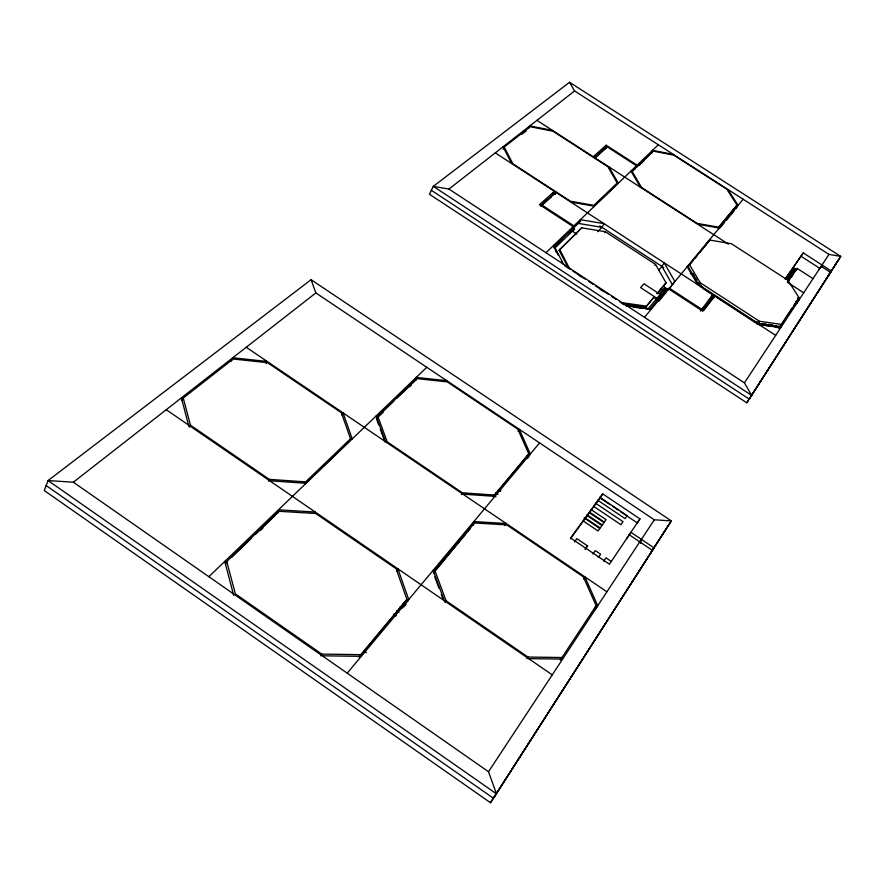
<?xml version="1.0" encoding="UTF-8"?>
<svg xmlns="http://www.w3.org/2000/svg" width="885" height="885" viewBox="0 0 885 885"><rect width="100%" height="100%" fill="white"/><g stroke="black" fill="none" stroke-linecap="round" stroke-linejoin="round"><path stroke-width="1.33" d="M625.496 305.491L648.229 308.688L665.465 288.156L667.744 289.638M649.28 309.341L649.911 309.252M712.702 296.143C713.498 298.4 712.679 294.285 712.292 295.999M640.563 543.29L641.415 539.374L639.39 542.416M821.501 267.027L822.01 264.98L828.968 254.393L840.75 256.418L828.283 275.733M778.568 327.87L779.198 327.892M182.078 400.794L183.25 398.051L233.164 359.022L267.569 362.695L341.4 412.764L350.537 438.783L349.221 441.383L305.259 483.608M189.689 427.057L190.485 425.22L183.25 398.051M231.273 361.191L232.788 357.772L267.17 361.456L266.142 363.713M225.432 564.265L226.759 561.499L278.897 511.298L315.691 513.499L396.148 568.767L406.923 599.477L360.095 656.294M268.432 481.152L269.294 479.349L305.602 481.882L350.537 438.783M276.175 514.462L278.454 509.826L315.226 512.039M278.001 513.101L278.897 511.298M304.717 483.652L305.602 481.882M341.964 415.131L343.07 412.919L352.219 438.927M503.134 149.222L504.24 147.043L530.248 126.71L552.97 131.212L607.84 166.69L617.221 182.996L616.037 185.087L593.702 206.548M493.786 496.463L528.788 453.894L517.813 429.17L447.268 381.877L416.702 378.614L377.729 416.138L376.413 418.694L378.791 425.132M528.566 128.347L529.816 125.913L552.539 130.427M414.003 381.678L416.227 377.419L446.781 380.694M415.839 380.273L416.702 378.614M495.279 152.873L554.397 191.348L552.395 195.076L540.458 205.74M555.039 194.291L556.045 192.432L712.912 294.539L710.655 298.145M320.79 655.907L321.775 654.092L360.737 654.657L406.923 599.477M658.34 144.764L637.1 165.174L606.159 145.217L604.223 148.746L594.266 157.652M568.247 267.978L559.099 250.267L581.711 227.821L605.417 231.759L655.553 264.427L666.051 282.835L657.101 293.676L666.051 282.835M554.397 191.348L539.496 204.634L573.17 226.604L571.091 230.354L576.821 234.094M571.821 229.646L573.9 225.907L636.492 165.761L607.077 146.777L594.797 157.751L728.466 244.171M581.711 227.821L559.099 250.267M396.668 571.079L397.929 568.845L408.726 599.543L407.432 601.778M634.501 169.267L636.492 165.761M601.966 227.357L604.057 223.673L580.383 219.679L578.314 223.396L601.966 227.357L597.64 231.693M637.1 165.174L635.12 168.681L631.293 172.365M359.221 657.334L360.737 654.657M604.897 232.678L605.417 231.759M650.608 153.758L652.577 150.306L673.396 154.444M651.891 153.083L653.042 151.07L673.872 155.207L726.884 189.268L737.039 205.099L718.222 228.131M461.395 494.483L462.346 492.801L494.35 495.025L528.788 453.894M433.351 573.004L474.404 522.969L506.784 524.894L583.326 576.799L596.147 605.694L560.305 660.022L561.964 657.522L528.002 657.035L446.073 600.771L434.845 570.427M518.09 431.371L519.296 429.302L530.281 454.027L528.445 457.136M471.329 525.889L473.851 521.575L506.209 523.522L504.937 525.657M472.933 525.491L474.404 522.969M493.387 496.684L494.35 495.025M445.055 602.486L446.073 600.771M655.011 265.334L655.553 264.427M661.947 266.418L664.126 262.779L674.702 281.142L672.478 284.804L661.947 266.418L658.761 270.102M645.807 307.062L654.38 296.641L645.807 307.062L622.73 303.798M657.832 298.898L640.585 287.614L643.937 283.786L661.095 295.004L657.267 299.827L653.816 297.57M660.542 295.922L661.095 295.004M667.246 290.568L668.363 288.731L702.69 311.133L714.604 295.634L775.669 335.382M667.323 290.723L743.123 199.236M688.143 266.584L689.426 264.482L700.19 282.713L759.441 321.266L781.687 324.43L780.316 326.499L758.08 323.357L698.885 284.826L688.143 266.584L693.243 260.467M705.865 244.78L708.022 241.251M780.316 326.499L799.188 297.891L787.794 280.158L731.408 243.718L709.803 240.056L700.046 252.314M735.977 208.683L738.068 205.287L727.901 189.456M698.885 284.826L700.19 282.713M700.433 311.044L712.912 294.539M712.336 299.241L714.604 295.634M620.396 511.574L637.288 522.913L639.943 518.875L602.707 493.885L600.119 497.956L610.252 504.771M490.478 802.717L671.328 520.9L311.077 279.693L48.055 480.566L44.25 490.533L490.478 802.717L652.433 550.393L629.235 534.783M746.763 402.797L840.75 256.418L569.553 82.283L433.274 186.37L429.413 194.235L746.763 402.797L830.528 272.37L821.125 266.319L744.418 382.862L751.719 395.407L433.274 186.37L448.927 189.058L744.418 382.862M668.64 524.894L493.476 798.292L46.153 485.555M838.538 259.725L749.23 399.102L431.338 190.308M526.907 658.728L528.002 657.035M583.536 578.967L584.897 576.865L597.729 605.749L594.941 609.942M785.847 278.222L803.27 252.911L831.402 271.02L829.168 274.35M758.08 323.357L759.441 321.266M795.637 270.655L797.131 268.387L813.016 278.631M626.547 538.865L630.905 532.305L654.059 547.87L649.712 554.452M488.509 771.72L73.366 482.203L48.055 480.566L496.485 793.856L488.509 771.72L654.303 519.794L671.328 520.9L651.283 552.008M778.9 328.036L792.075 308.08M793.535 305.856L796.467 301.42M797.85 299.915L799.188 297.891M818.89 269.682L822.01 264.98M796.611 303.544L798.912 300.081L797.485 297.858M594.521 608.15L596.147 605.694M639.943 518.875L609.433 564.21L570.615 537.969L602.707 493.885M603.658 561.245L605.982 557.827L611.347 561.455M788.026 281.264L796.566 268.863M788.258 281.264L797.131 268.387M598.304 557.572L600.627 554.209L595.273 550.592L592.939 553.944M791.19 277.182L793.414 273.952M787.274 279.317L794.741 268.52M788.347 279.372L795.726 268.664M786.002 278.642L792.971 268.586M786.765 278.886L791.323 272.292M785.05 279.162L803.27 252.911M587.563 545.868L585.206 549.198L587.563 545.868L576.887 538.655L574.498 541.952M570.383 538.832L599.311 499.063M703.575 310.635L714.029 297.039M701.728 309.717L704.161 306.564M702.391 308.965L704.073 306.785M708.299 301.32L712.514 295.844M702.082 310.58L712.934 296.486M711.839 295.723L711.905 295.092M434.225 571.953L465.897 533.932M467.656 531.83L470.3 528.655M347.208 673.175L539.573 442.898M644.479 317.317L668.363 288.731M403.56 607.132L406.193 603.968M433.396 571.367L474.083 522.592M658.44 301.63L666.128 292.404L660.409 288.654M668.64 289.395L671.173 286.364M687.402 266.916L709.803 240.056M719.295 228.673L724.516 222.423M726.253 220.332L734.085 210.951M694.946 258.431L697.491 255.367M650.475 308.4L666.648 289.074M737.039 205.099L718.587 227.157L697.137 223.396L641.592 187.498L632.056 171.281L653.042 151.07M659.568 293.577L664.735 287.426L668.153 289.649M647.975 308.411L648.274 309.086M777.251 326.996L777.472 327.627M574.276 229.359L554.751 248.231L558.435 255.334M225.487 563.28L227.478 561.356M231.461 557.528L251.362 538.357M255.345 534.529L275.235 515.358M376.933 417.388L393.803 401.137M396.779 398.272L415.917 379.831M553.601 247.203L580.549 221.239M637.045 166.823L651.548 152.851M260.843 530.126L262.812 528.234M378.371 416.813L383.238 412.111M409.556 386.745L411.503 384.864M639.479 165.052L644.258 160.45M554.043 247.767L562.849 239.282M568.712 233.629L573.602 228.905M617.221 182.996L593.923 205.342L570.438 201.238L512.857 163.758L504.24 147.043M208.86 576.699L426.78 367.286M545.99 252.723L573.17 226.604M556.045 192.432L541.93 205.055L573.9 225.907M540.989 206.028L551.3 196.813M594.974 158.028L605.871 148.271M606.159 145.217L593.227 156.745L536.952 120.349M573.878 229.237L574.73 229.27L573.934 229.58M554.419 248.021L555.149 248.198L554.441 248.419M521.807 134.365L526.144 130.969M73.366 482.203L315.856 292.935L654.303 519.794M448.927 189.058L574.597 90.967L828.968 254.393M776.156 326.985L775.924 326.178L776.156 326.985L765.481 325.569M322.295 655.807L361.279 656.338M528.644 658.628L562.628 659.093M269.726 480.787L306.055 483.298M462.888 494.151L494.914 496.363M754.175 322.394L759.396 323.125M762.007 323.501L765.923 324.054M768.534 324.419L772.45 324.972M756.542 323.844L776.001 326.587M626.79 305.712L651.294 309.164M758.655 324.308L780.902 327.439M757.372 321.863L753.456 321.31L702.889 288.399L700.876 284.981M621.934 302.659L646.371 306.133M758.799 324.618L762.804 325.182M626.657 306.033L630.717 306.63M633.417 307.029L642.864 308.411M645.574 308.81L648.274 309.208M570.902 202.101L594.399 206.205M697.645 224.248L719.107 227.987M801.069 256.285L819.775 268.332M787.528 282.337L803.702 292.802M690.366 273.609L694.802 276.507M711.518 295.291L713.963 296.785M553.147 192.908L555.448 194.401M599.764 225.918L663.728 267.58M669.005 287.968L701.573 309.219M564.497 265.555L570.25 269.328M572.54 270.832L578.292 274.604M580.593 276.109L585.184 279.129M588.636 281.386L593.238 284.406M595.539 285.91L601.28 289.683M603.581 291.198L608.183 294.207M611.635 296.475L616.225 299.484M619.677 301.752L624.279 304.761M578.735 275.279L581.014 276.773M600.318 289.439L603.725 291.674M599.643 497.16L627.155 515.634L625.098 518.632L597.563 500.147M612.508 506.275L618.139 510.059M595.472 503.156L623.018 521.663L620.916 524.705L593.481 506.253M591.191 509.649L606.07 519.661L604.344 522.095L589.62 512.183M589.178 512.614L604.001 522.581L602.265 525.037L586.965 514.738M587.186 515.612L601.922 525.535L600.185 528.002L584.941 517.736M584.078 517.88L599.831 528.489L598.083 530.978L583.303 521.022M498.576 489.505L500.822 491.02M498.155 489.969L500.379 491.474M495.766 492.901L498.034 494.438M493.708 495.334L495.965 496.861M462.346 492.801L387.265 441.903L377.729 416.138M246.24 347.263L606.911 591.799M190.485 425.22L269.294 479.349M166.247 409.711L552.251 674.846M402.697 603.504L404.921 605.041M400.186 606.535L402.432 608.083M396.624 610.783L398.869 612.332M394.068 613.847L396.336 615.407M393.548 614.444L395.816 616.015M364.155 651.172L366.423 652.743M321.775 654.092L235.366 593.846L226.759 561.499M605.749 148.614L606.103 148.215M692.944 273.354L694.283 275.633M695.621 277.912L696.96 280.191M698.309 282.47L700.986 287.028M630.961 171.07L640.497 187.299M687.014 266.407L697.734 284.66M569.553 82.283L574.597 90.967M608.946 166.9L618.338 183.206M561.51 261.252L562.738 263.619M559.63 249.316L569.398 268.199M503.045 146.821L511.652 163.526M553.745 245.278L563.48 264.195M555.304 250.212L556.554 252.645M526.73 455.709L527.825 458.176M376.103 415.983L385.617 441.759M433.108 570.349L444.314 600.705M380.218 429.004L384.975 441.88M434.745 576.799L438.949 588.182M441.283 594.499L442.677 598.293M311.077 279.693L315.856 292.935M181.403 397.885L188.947 426.67M224.768 561.411L233.662 595.328M664.469 287.26L664.9 287.868L664.491 287.149M796.212 268.763L796.92 268.952L796.212 268.763M573.093 228.883L574.111 228.85L573.093 228.883M665.221 287.979L665.597 288.576L665.221 287.979M659.192 293.433L659.911 293.798L659.192 293.433M794.387 268.398L795.095 268.642L794.387 268.398M793.259 268.874C795.018 270.091 791.599 267.414 793.292 268.797M666.383 288.831L666.759 289.55L666.383 288.831M795.416 268.531L796.035 268.797L795.416 268.531M796.091 301.298L796.876 301.464L796.091 301.298"/></g></svg>
